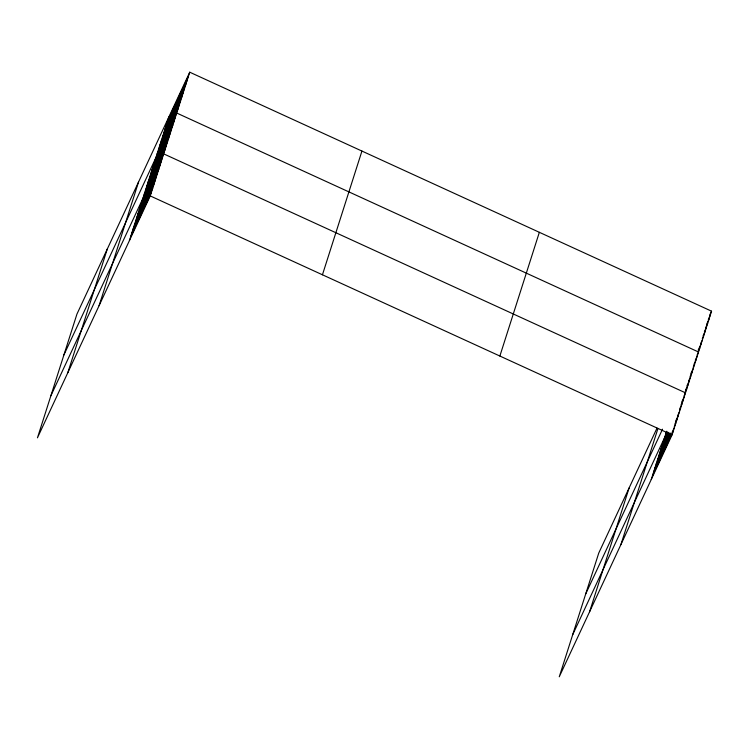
<?xml version="1.0" encoding="UTF-8"?>
<svg xmlns="http://www.w3.org/2000/svg" width="749" height="749" viewBox="0 0 749 749"><rect width="100%" height="100%" fill="white"/><g stroke="black" fill="none" stroke-linecap="round" stroke-linejoin="round"><path stroke-width="1.12" d="M67.803 372.73L107.294 249.005M99.083 305.667L138.574 181.932M129.437 240.569L168.928 116.844M189.74 72.204L76.941 314.103L37.45 437.828L150.249 195.929L189.74 72.204L711.55 311.172L672.059 434.897L559.26 676.796L598.751 553.071L657.013 428.128M322.445 274.789L361.936 151.064M499.864 356.037L539.355 232.312M589.613 611.699L629.104 487.974M620.893 544.635L657.772 429.074M651.246 479.538L666.629 431.349M167.626 120.926L188.439 76.286M166.315 125.008L187.138 80.368M165.014 129.09L185.827 84.45M163.713 133.172L184.526 88.532M162.411 137.254L183.224 92.614M161.11 141.336L181.923 96.705M159.799 145.418L180.621 100.787M158.498 149.5L179.311 104.869M157.196 153.592L178.009 108.951M63.908 354.932L176.708 113.033L698.517 352.002L697.066 355.12M154.594 161.756L175.406 117.116M153.283 165.838L174.105 121.198M151.981 169.92L172.794 125.28M150.68 174.002L171.493 129.362M149.379 178.084L170.192 133.453M148.077 182.166L168.89 137.535M146.767 186.248L167.589 141.617M145.465 190.34L166.278 145.699M144.164 194.422L164.977 149.781M50.876 395.762L163.675 153.863L685.485 392.832L684.034 395.949M141.636 202.324L162.458 157.693M140.419 206.153L161.232 161.512M139.202 209.973L160.014 165.342M137.975 213.802L158.797 169.162M136.758 217.622L157.571 172.982M135.541 221.451L156.354 176.811M134.314 225.271L155.127 180.631M133.097 229.1L153.91 184.46M131.871 232.92L152.693 188.28M130.654 236.75L151.467 192.109M709.612 315.32L711.55 311.172M708.311 319.402L710.249 315.254M706.522 324.523L708.947 319.336M705.708 327.575L707.636 323.418M704.397 331.657L706.335 327.5M703.096 335.739L705.034 331.582M702.281 338.782L703.732 335.674M700.493 343.903L701.944 340.795M698.218 350.064L701.12 343.838M698.368 351.028L699.819 347.92M585.718 593.901L662.528 429.186M695.278 360.241L697.216 356.084M693.977 364.323L695.915 360.166M693.153 367.366L694.604 364.248M690.887 373.526L693.302 368.33M690.063 376.569L692.001 372.422M688.762 380.651L690.7 376.504M686.973 385.772L689.398 380.586M685.672 389.854L688.088 384.668M665.973 433.39L666.938 431.312M684.848 392.897L686.786 388.75M572.685 634.731L667.087 432.276M663.445 441.292L667.322 432.988M681.843 401.848L684.268 396.661M662.228 445.121L668.042 432.66M681.103 404.638L683.041 400.481M661.011 448.941L668.754 432.332M679.886 408.458L681.824 404.31M659.785 452.771L668.988 433.044M679.633 410.209L680.607 408.13M658.568 456.59L669.213 433.755M677.442 416.107L679.38 411.95M657.35 460.42L669.934 433.428M675.738 420.966L678.163 415.779M656.124 464.24L670.645 433.1M675.008 423.756L676.937 419.599M654.907 468.069L670.879 433.811M674.269 426.546L675.72 423.428M653.68 471.889L671.113 434.523M672.078 432.445L674.503 427.248M652.463 475.718L673.276 431.078M150.249 195.929L672.059 434.897"/></g></svg>
